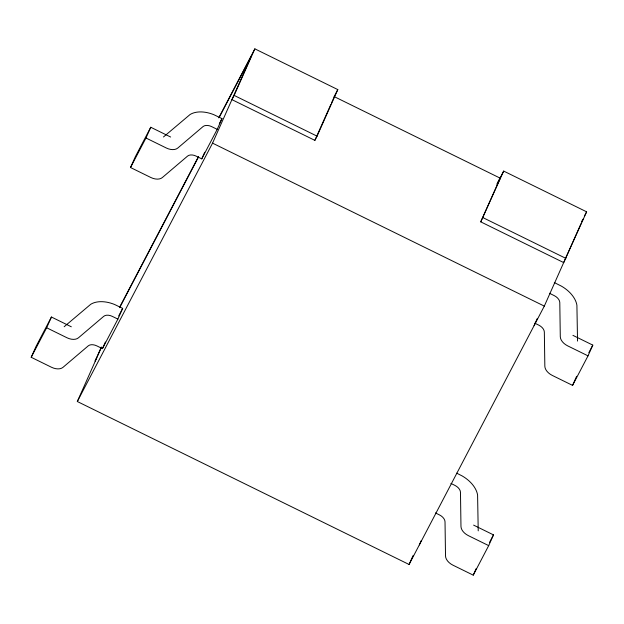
<?xml version="1.0" encoding="UTF-8"?>
<svg xmlns="http://www.w3.org/2000/svg" width="624" height="624" viewBox="0 0 624 624"><rect width="100%" height="100%" fill="white"/><g stroke="black" fill="none" stroke-linecap="round" stroke-linejoin="round"><path stroke-width="0.94" d="M64.163 326.734L90.737 304.286A26.801 17.027 27.6 0 1 114.551 304.473L122.671 308.373L117.889 319.114L102.437 348.637L96.907 345.922A8.284 5.265 27.6 0 0 88.265 345.852L62.977 367.357A10.975 6.973 27.6 0 1 51.519 367.271L31.2 357.287L35.981 346.546L51.433 317.023L71.315 326.789M31.2 357.287L46.652 327.772L51.433 317.023M163.48 136.968L190.063 114.527A26.801 17.027 27.6 0 1 213.868 114.707L221.988 118.607L217.207 129.347L201.755 158.87L196.232 156.156A8.284 5.265 27.6 0 0 187.582 156.086L162.295 177.59A10.975 6.973 27.6 0 1 150.844 177.505L130.517 167.521L135.307 156.78L150.751 127.257L170.633 137.023M130.517 167.521L145.969 138.005L150.751 127.257M101.338 347.03L95.082 361.085L96.697 358.004M581.053 223.587L544.307 306.111L409.079 564.486L77.321 401.521L101.431 347.365M102.437 348.637L105.386 342.022M201.755 158.87L204.703 152.256M77.321 401.521L212.55 143.146L251.269 56.183L219.258 117.335M234.133 95.41L254.857 48.851L337.802 89.599L317.07 136.157L314.863 140.369L231.925 99.629L234.133 95.41L317.07 136.157M314.863 140.369L330.814 104.543M331.594 102.796L333.926 97.555M496.813 184.197L503.677 171.077L586.622 211.817L563.683 262.595L480.745 221.855L500.198 178.16L334.316 96.681M480.745 221.855L503.677 171.077M409.079 564.486L413.033 555.61M419.312 544.939L421.286 540.501M534.082 325.658L537.241 318.552M581.841 221.816L583.027 219.157L581.669 221.738M435.482 512.944L439.429 514.886A8.284 5.265 27.6 0 1 445.021 521.812L445.52 555.992A10.975 6.973 27.6 0 0 452.923 565.165L473.249 575.149L476.19 568.534M473.249 575.149L488.693 545.626L493.483 534.885L473.6 525.119M534.799 323.185L538.746 325.12A8.284 5.265 27.6 0 1 544.339 332.046L544.838 366.226A10.975 6.973 27.6 0 0 552.24 375.398L572.567 385.382L576.615 376.288M572.567 385.382L588.019 355.859L592.8 345.119L572.918 335.353M119.426 307.624L198.432 156.679M218.743 117.858L254.857 48.851M119.644 307.671L198.526 156.952M118.7 315.962L122.671 308.373M219.344 123.669L221.988 118.607M333.941 96.977L337.802 89.599M497.648 183.027L500.198 178.16M584.36 216.13L586.622 211.817M489.505 542.474L493.483 534.885M588.83 352.708L592.8 345.119M482.953 217.636L565.89 258.383M554.307 282.563L561.506 286.19A26.801 17.027 27.6 0 1 576.904 305.269L577.543 341.086M217.207 129.347L211.676 126.633A8.284 5.265 27.6 0 0 203.034 126.571L177.746 148.075A10.975 6.973 27.6 0 1 166.296 147.989L145.969 138.005M549.455 293.272L554.198 295.604A8.284 5.265 27.6 0 1 559.79 302.531L560.29 336.703A10.975 6.973 27.6 0 0 567.692 345.875L588.019 355.859M212.55 143.146L544.307 306.111M456.69 473.164L462.189 475.956A26.801 17.027 27.6 0 1 477.586 495.035L478.226 530.852M117.889 319.114L112.359 316.399A8.284 5.265 27.6 0 0 103.717 316.337L78.421 337.841A10.975 6.973 27.6 0 1 66.971 337.756L46.652 327.772M450.926 483.428L454.88 485.371A8.284 5.265 27.6 0 1 460.473 492.297L460.972 526.469A10.975 6.973 27.6 0 0 468.374 535.642L488.693 545.626"/></g></svg>
